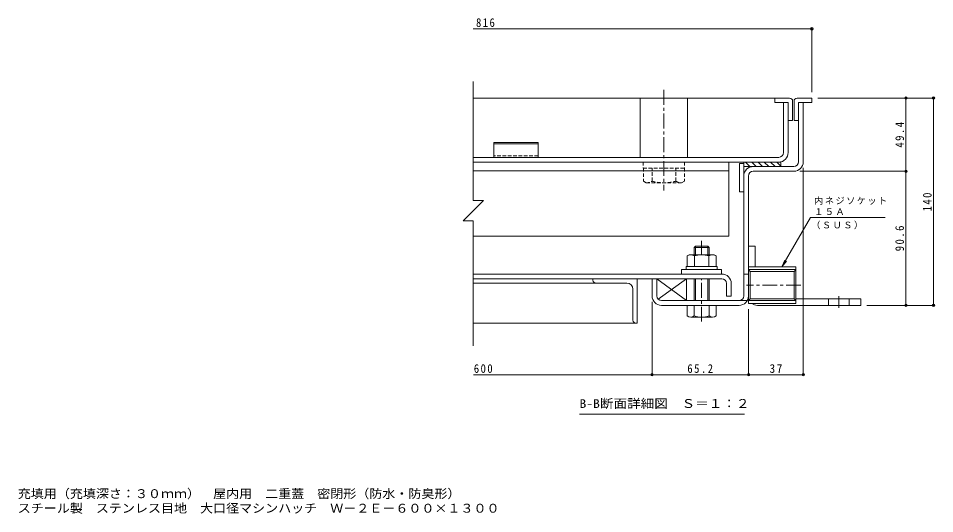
# Model space of a CAD drawing. Units: millimetres on the paper, enlarged 10 times, with parts at other scales. Extents: x -2620 to 2719, y -1962 to 1677.
# Drawn here: x -498 to 2599, y -1962 to -289 of the extents above; entities that cross this region are included whole.
import ezdxf
from ezdxf.enums import TextEntityAlignment as Align

# ---------------------------------------------------------------- set-up
doc = ezdxf.new("R2010")
doc.units = ezdxf.units.MM
doc.header["$LTSCALE"] = 10
doc.header["$PDMODE"] = 32
doc.header["$PDSIZE"] = 8
doc.linetypes.add('CHAIN1', pattern=[8, 5, -1, 1, -1])
doc.linetypes.add('DASHED1', pattern=[1.8, 1.2, -0.6])
for name, color, linetype, lineweight in [('D-0', 7, 'Continuous', 9), ('D-1', 2, 'Continuous', 9), ('D-2', 3, 'Continuous', 9), ('D-3', 4, 'Continuous', 9), ('D-5', 7, 'Continuous', 9), ('D-6', 6, 'Continuous', 9), ('D-7', 5, 'Continuous', 5), ('D-9', 134, 'Continuous', 5), ('D-A', 3, 'Continuous', 9), ('D-B', 6, 'Continuous', 9), ('D-C', 2, 'Continuous', 5), ('D-E', 3, 'Continuous', 9), ('D-F', 7, 'Continuous', 9), ('F-5_F-5ﾚｲﾔ', 7, 'Continuous', 9)]:
    doc.layers.add(name, color=color, linetype=linetype, lineweight=lineweight)
doc.styles.add('ＭＳ ゴシック', font='')
doc.styles.get('ＭＳ ゴシック').set_extended_font_data('MS Gothic')

msp = doc.modelspace()

# ---------------------------------------------------------------- linework, layer by layer
at = {"layer": 'D-0'}
for p, q in [((1039.46, -502.93), (1039.46, -904.29)), ((1073.87, -904.29), (1005.06, -973.1)), ((1039.46, -904.29), (1073.87, -904.29)), ((1039.46, -973.1), (1005.06, -973.1)), ((1039.46, -973.1), (1039.46, -1395.23))]:
    msp.add_line(p, q, dxfattribs=at)
at = {"layer": 'D-1'}
for p, q in [((2138.72, -573.69), (2154.72, -573.69)), ((2138.72, -773.69), (2138.72, -573.69)), ((2154.72, -773.69), (2154.72, -573.69)), ((2122.72, -789.69), (1985.72, -789.69)), ((1953.72, -1226.7), (1953.72, -821.69)), ((1969.72, -821.69), (1969.72, -1226.7)), ((1985.72, -805.69), (2122.72, -805.69)), ((2129.72, -1128.81), (1969.72, -1128.81)), ((1969.72, -1128.81), (1969.72, -1251.81)), ((2123.91, -1143.73), (1975.53, -1143.73)), ((1975.53, -1236.89), (1975.53, -1143.73)), ((2129.72, -1137.92), (2123.91, -1143.73)), ((2123.91, -1143.73), (2123.91, -1236.89)), ((2129.72, -1128.81), (2129.72, -1251.81)), ((1659.72, -1226.7), (1659.72, -1168.7)), ((1969.72, -1152.7), (1953.72, -1152.7)), ((1969.72, -1242.7), (1975.53, -1236.89)), ((2123.91, -1236.89), (1975.53, -1236.89)), ((2129.72, -1242.7), (2123.91, -1236.89)), ((1965.43, -1242.7), (1675.72, -1242.7)), ((1675.72, -1258.7), (1786.22, -1258.7)), ((1836.22, -1258.7), (1937.72, -1258.7)), ((2129.72, -1242.7), (1969.72, -1242.7)), ((2129.72, -1251.81), (1969.72, -1251.81))]:
    msp.add_line(p, q, dxfattribs=at)
at = {"layer": 'D-1', "color": 7, "linetype": 'CHAIN1'}
msp.add_line((2146.73, -1190.31), (1962.36, -1190.31), dxfattribs=at)
at = {"layer": 'D-1'}
for points in [[(2129.72, -1137.92), (1969.72, -1137.92), (1975.53, -1143.73)], [(1643.72, -1226.7), (1643.72, -1168.7), (1659.72, -1168.7)]]:
    msp.add_lwpolyline(points, dxfattribs=at)
for centre, radius, start, end in [((2122.72, -773.69), 16, 270, 0), ((2122.72, -773.69), 32, 270, 0), ((1985.72, -821.69), 32, 90, 180), ((1985.72, -821.69), 16, 90, 180), ((1675.72, -1226.7), 32, 180, 270), ((1675.72, -1226.7), 16, 180, 270), ((1937.72, -1226.7), 32, 270, 0), ((1937.72, -1226.7), 16, 270, 0)]:
    msp.add_arc(centre, radius, start, end, dxfattribs=at)
at = {"layer": 'D-2'}
for p, q in [((2087.72, -742.69), (2087.72, -573.69)), ((2103.72, -742.69), (2103.72, -573.69)), ((2071.72, -758.69), (1039.46, -758.69)), ((1039.46, -774.69), (2071.72, -774.69))]:
    msp.add_line(p, q, dxfattribs=at)
for radius in [16, 32]:
    msp.add_arc((2071.72, -742.69), radius, 270, 0, dxfattribs=at)
at = {"layer": 'D-3'}
for p, q in [((2058.72, -558.69), (1039.46, -558.69)), ((2058.72, -573.69), (2103.72, -573.69)), ((2103.72, -573.69), (2103.72, -633.69)), ((2118.72, -568.69), (2118.72, -633.69)), ((2123.72, -568.69), (2123.72, -633.69)), ((2133.72, -558.69), (2183.72, -558.69)), ((2183.72, -573.69), (2138.72, -573.69)), ((2138.72, -573.69), (2138.72, -633.69)), ((2183.72, -558.69), (2183.72, -573.69)), ((2103.72, -633.69), (2118.72, -633.69)), ((2138.72, -633.69), (2123.72, -633.69)), ((1108.72, -708.69), (1108.72, -758.69)), ((1258.72, -708.69), (1108.72, -708.69)), ((1258.72, -713.02), (1108.72, -713.02))]:
    msp.add_line(p, q, dxfattribs=at)
at = {"layer": 'D-3', "linetype": 'DASHED1'}
msp.add_line((1258.72, -753.69), (1108.72, -753.69), dxfattribs=at)
at = {"layer": 'D-3'}
for points in [[(2108.72, -558.69), (2058.72, -558.69), (2058.72, -573.69)], [(1258.72, -708.69), (1258.72, -758.69), (1108.72, -758.69)]]:
    msp.add_lwpolyline(points, dxfattribs=at)
for centre, start, end in [((2108.72, -568.69), 0, 90), ((2133.72, -568.69), 90, 180)]:
    msp.add_arc(centre, 10, start, end, dxfattribs=at)
at = {"layer": 'D-5'}
for p, q in [((2082.44, -1128.81), (2178.94, -961.65)), ((2178.94, -961.65), (2431.68, -961.65)), ((2082.44, -1128.81), (2092, -1105.71)), ((2082.44, -1128.81), (2097.65, -1108.98)), ((1955.89, -1626.38), (1398.39, -1626.38)), ((1955.89, -1626.38), (1398.39, -1626.38))]:
    msp.add_line(p, q, dxfattribs=at)
at = {"layer": 'D-6'}
for p, q in [((1938.72, -779.69), (1953.72, -779.69)), ((1938.72, -779.69), (1938.72, -874.69)), ((1953.72, -774.69), (1953.72, -874.69)), ((2078.72, -789.69), (1953.72, -789.69)), ((1974.41, -789.69), (1959.41, -774.69)), ((1995.63, -789.69), (1980.63, -774.69)), ((2016.84, -789.69), (2001.84, -774.69)), ((2038.05, -789.69), (2023.05, -774.69)), ((2059.27, -789.69), (2044.27, -774.69)), ((2078.72, -787.93), (2065.48, -774.69)), ((1938.72, -874.69), (1953.72, -874.69)), ((1659.72, -1168.7), (1659.72, -1226.7)), ((1664.24, -1237.84), (1759.72, -1168.7))]:
    msp.add_line(p, q, dxfattribs=at)
for points in [[(2078.72, -789.69), (2078.72, -774.69), (1953.72, -774.69)], [(1675.72, -1242.7), (1759.72, -1242.7), (1759.72, -1168.7), (1659.72, -1168.7), (1759.72, -1242.7)]]:
    msp.add_lwpolyline(points, dxfattribs=at)
at = {"layer": 'D-7', "linetype": 'CHAIN1'}
for p, q in [((1811.22, -1086.2), (1811.22, -1041.03)), ((1811.22, -1313.08), (1811.22, -1168.7))]:
    msp.add_line(p, q, dxfattribs=at)
at = {"layer": 'D-7'}
for p, q in [((1790.28, -1058.7), (1786.22, -1062.76)), ((1836.22, -1062.76), (1786.22, -1062.76)), ((1786.22, -1086.2), (1786.22, -1062.76)), ((1832.16, -1058.7), (1790.28, -1058.7)), ((1790.28, -1086.2), (1790.28, -1058.7)), ((1832.16, -1058.7), (1836.22, -1062.76)), ((1832.16, -1086.2), (1832.16, -1058.7)), ((1836.22, -1062.76), (1836.22, -1086.2)), ((1836.22, -1062.76), (1836.22, -1086.2)), ((1786.22, -1242.7), (1786.22, -1168.7)), ((1790.28, -1242.7), (1790.28, -1168.7)), ((1832.16, -1242.7), (1832.16, -1168.7)), ((1836.22, -1168.7), (1836.22, -1242.7)), ((1860.22, -1258.7), (1762.22, -1258.7)), ((1762.22, -1294.22), (1762.22, -1258.7)), ((1786.22, -1294.22), (1786.22, -1258.7)), ((1836.22, -1258.7), (1836.22, -1294.22)), ((1860.22, -1294.22), (1860.22, -1258.7)), ((1848.22, -1298.7), (1774.22, -1298.7))]:
    msp.add_line(p, q, dxfattribs=at)
at = {"layer": 'D-7', "color": 2, "lineweight": 9}
for p, q in [((1762.15, -1091.49), (1768.72, -1087.7)), ((1762.15, -1091.49), (1762.15, -1127.7)), ((1853.72, -1087.7), (1768.72, -1087.7)), ((1786.69, -1091.49), (1786.69, -1127.7)), ((1835.76, -1091.49), (1835.76, -1127.7))]:
    msp.add_line(p, q, dxfattribs=at)
at = {"layer": 'D-7', "color": 134}
for p, q in [((1743.72, -1137.7), (1743.72, -1152.7)), ((1743.72, -1137.7), (1878.72, -1137.7)), ((1878.72, -1137.7), (1878.72, -1152.7)), ((1743.72, -1152.7), (1878.72, -1152.7))]:
    msp.add_line(p, q, dxfattribs=at)
at = {"layer": 'D-7', "color": 6, "lineweight": 9}
for p, q in [((1758.72, -1127.7), (1758.72, -1137.7)), ((1758.72, -1137.7), (1863.72, -1137.7))]:
    msp.add_line(p, q, dxfattribs=at)
at = {"layer": 'D-7', "color": 2, "lineweight": 9}
msp.add_lwpolyline([(1853.72, -1087.7), (1860.3, -1091.49), (1860.3, -1127.7), (1762.15, -1127.7)], dxfattribs=at)
at = {"layer": 'D-7', "color": 6, "lineweight": 9}
msp.add_lwpolyline([(1758.72, -1127.7), (1863.72, -1127.7), (1863.72, -1137.7)], dxfattribs=at)
at = {"layer": 'D-7', "color": 2, "lineweight": 9}
for centre, radius, start, end in [((1776.63, -1116.58), 28.97, 94.38438, 120), ((1773.65, -1111.89), 24.21, 57.42749, 88.18784), ((1811.22, -1168.9), 81.2, 72.41188, 107.5881), ((1848.79, -1111.89), 24.21, 91.81215, 122.57249), ((1845.81, -1116.58), 28.97, 59.99998, 85.6156)]:
    msp.add_arc(centre, radius, start, end, dxfattribs=at)
at = {"layer": 'D-7'}
for centre, radius, start, end in [((1774.22, -1280.37), 18.33, 229.1022, 310.89809), ((1811.22, -1226.62), 72.08, 249.70546, 290.29454), ((1848.22, -1280.37), 18.33, 229.10191, 310.8978)]:
    msp.add_arc(centre, radius, start, end, dxfattribs=at)
at = {"layer": 'D-9'}
for p, q in [((1039.46, -804.69), (1903.72, -804.69)), ((1903.72, -1024.69), (1903.72, -774.69)), ((1039.46, -1024.69), (1903.72, -1024.69))]:
    msp.add_line(p, q, dxfattribs=at)
at = {"layer": 'D-9', "linetype": 'DASHED1'}
for p, q in [((1614.22, -794.69), (1614.22, -839.06)), ((1643.72, -839.21), (1643.72, -794.69)), ((1723.72, -839.21), (1723.72, -794.69)), ((1753.22, -794.69), (1753.22, -839.21)), ((1623.77, -844.57), (1614.22, -839.06)), ((1743.72, -844.69), (1623.97, -844.69)), ((1743.72, -844.69), (1753.22, -839.21))]:
    msp.add_line(p, q, dxfattribs=at)
for centre, radius, start, end in [((1625.01, -810.18), 34.53, 267.86055, 302.81094), ((1683.72, -696.09), 148.6, 254.38446, 285.61554), ((1742.43, -810.18), 34.53, 237.18906, 272.13945)]:
    msp.add_arc(centre, radius, start, end, dxfattribs=at)
at = {"layer": 'D-A'}
for p, q in [((1879.22, -1152.7), (1040.17, -1152.7)), ((1040.17, -1168.7), (1879.22, -1168.7)), ((1895.22, -1184.7), (1895.22, -1227.7)), ((1911.22, -1184.7), (1911.22, -1227.7)), ((1895.22, -1227.7), (1911.22, -1227.7))]:
    msp.add_line(p, q, dxfattribs=at)
for radius in [32, 16]:
    msp.add_arc((1879.22, -1184.7), radius, 0, 90, dxfattribs=at)
at = {"layer": 'D-B'}
for p, q in [((1443.72, -1168.7), (1040.17, -1168.7)), ((1443.72, -1168.7), (1593.72, -1168.7)), ((1443.72, -1173.7), (1443.72, -1168.7)), ((1593.72, -1168.7), (1593.72, -1318.7)), ((1453.72, -1183.7), (1040.17, -1183.7)), ((1453.72, -1183.7), (1558.72, -1183.7)), ((1578.72, -1308.7), (1578.72, -1203.7)), ((1588.72, -1318.7), (1039.46, -1318.7)), ((1588.72, -1318.7), (1593.72, -1318.7))]:
    msp.add_line(p, q, dxfattribs=at)
for centre, radius, start, end in [((1453.72, -1173.7), 10, 180, 270), ((1558.72, -1203.7), 20, 0, 90), ((1588.72, -1308.7), 10, 180, 270)]:
    msp.add_arc(centre, radius, start, end, dxfattribs=at)
at = {"layer": 'D-C', "linetype": 'CHAIN1', "lineweight": 9}
msp.add_line((1683.72, -531.02), (1683.72, -870.32), dxfattribs=at)
at = {"layer": 'D-C', "lineweight": 9}
for p, q in [((1603.72, -758.69), (1603.72, -558.69)), ((1603.72, -558.69), (1763.72, -558.69)), ((1763.72, -758.69), (1763.72, -558.69)), ((1603.72, -758.69), (1763.72, -758.69))]:
    msp.add_line(p, q, dxfattribs=at)
at = {"layer": 'D-C', "color": 134, "linetype": 'DASHED1'}
for p, q in [((1613.72, -774.69), (1753.72, -774.69)), ((1753.72, -774.69), (1753.72, -794.69))]:
    msp.add_line(p, q, dxfattribs=at)
msp.add_lwpolyline([(1613.72, -774.69), (1613.72, -794.69), (1753.72, -794.69)], dxfattribs=at)
at = {"layer": 'D-E'}
for p, q in [((1969.72, -1058.69), (1969.72, -1226.7)), ((1969.72, -1058.69), (1992.22, -1058.69)), ((1992.22, -1128.81), (1992.22, -1058.69)), ((2129.72, -1236.2), (2349.72, -1236.2)), ((2239.72, -1258.7), (2239.72, -1236.2)), ((2309.72, -1258.7), (2309.72, -1236.2)), ((2349.72, -1236.2), (2349.72, -1258.7)), ((2349.72, -1258.7), (1999.72, -1258.7))]:
    msp.add_line(p, q, dxfattribs=at)
at = {"layer": 'D-E', "linetype": 'CHAIN1'}
msp.add_line((2274.72, -1267.43), (2274.72, -1227.98), dxfattribs=at)
at = {"layer": 'D-E'}
msp.add_arc((1999.72, -1228.7), 30, 230.3984, 270, dxfattribs=at)
at = {"layer": 'D-F'}
for p, q in [((2183.72, -324.59), (1039.46, -324.59)), ((2183.72, -321.59), (2183.72, -538.69)), ((2597.9, -558.69), (2203.72, -558.69)), ((2501.56, -558.69), (2501.56, -805.69)), ((2594.9, -558.69), (2594.9, -1258.7)), ((2154.72, -1496.04), (2154.72, -793.69)), ((2504.56, -805.69), (2142.72, -805.69)), ((2501.56, -805.69), (2501.56, -1258.7)), ((1643.72, -1496.04), (1643.72, -1246.7)), ((2597.9, -1258.7), (2369.72, -1258.7)), ((1969.72, -1496.04), (1969.72, -1271.81)), ((1643.72, -1493.04), (1040.17, -1493.04)), ((1969.72, -1493.04), (1643.72, -1493.04)), ((2154.72, -1493.04), (1969.72, -1493.04))]:
    msp.add_line(p, q, dxfattribs=at)
for p in [(2183.72, -324.59), (2501.56, -558.69), (2594.9, -558.69), (2501.56, -805.69), (2501.56, -1258.7), (2594.9, -1258.7), (1643.72, -1493.04), (1969.72, -1493.04), (2154.72, -1493.04)]:
    msp.add_point(p, dxfattribs=at)

# ---------------------------------------------------------------- texts
at = {"layer": 'D-5', "color": 2, "style": 'ＭＳ ゴシック', "width": 1.15}
msp.add_text('B-B断面詳細図\u3000Ｓ＝１：２', height=29.33, dxfattribs=at).set_placement((1398.39, -1613.88), align=Align.BOTTOM_LEFT)
msp.add_text('B-B断面詳細図\u3000Ｓ＝１：２', height=29.33, dxfattribs=at).set_placement((1398.39, -1613.88), align=Align.BOTTOM_LEFT)
at = {"layer": 'D-5', "char_height": 21.99, "attachment_point": 7, "style": 'ＭＳ ゴシック'}
for s, insert in [('\\T1.17;内ネジソケット', (2191.68, -918.81)), ('\\T1.17;１５Ａ', (2191.68, -953.65)), ('\\T1.17;（ＳＵＳ）', (2182.02, -1001.5))]:
    msp.add_mtext(s, dxfattribs=dict(at, insert=insert))
at = {"layer": 'D-F', "color": 2, "char_height": 29.33, "attachment_point": 7, "style": 'ＭＳ ゴシック'}
for s, insert in [('\\T1.27;\\W0.9;816', (1048.72, -318.59)), ('\\T1.27;\\W0.9;600', (1041.3, -1487.04)), ('\\T1.28;\\W0.9;65.2', (1762.97, -1487.04)), ('\\T1.27;\\W0.95;37', (2040.97, -1487.04))]:
    msp.add_mtext(s, dxfattribs=dict(at, insert=insert))
at = {"layer": 'D-F', "color": 2, "char_height": 29.33, "attachment_point": 7, "rotation": 90, "style": 'ＭＳ ゴシック'}
for s, insert in [('\\T1.28;\\W0.9;49.4', (2495.56, -725.94)), ('\\T1.27;\\W0.9;140', (2588.9, -941.19)), ('\\T1.28;\\W0.9;90.6', (2495.56, -1075.94))]:
    msp.add_mtext(s, dxfattribs=dict(at, insert=insert))
at = {"layer": 'F-5_F-5ﾚｲﾔ', "color": 2, "style": 'ＭＳ ゴシック', "width": 1.1}
for s, p in [('充填用（充填深さ：３０ｍｍ）\u3000屋内用\u3000二重蓋\u3000密閉形（防水・防臭形）', (-500.11, -1918.5)), ('スチール製\u3000ステンレス目地\u3000大口径マシンハッチ\u3000Ｗ－２Ｅ－６００×１３００', (-500.11, -1967.71))]:
    msp.add_text(s, height=29.33, dxfattribs=at).set_placement(p, align=Align.BOTTOM_LEFT)

doc.saveas('drawing.dxf')
